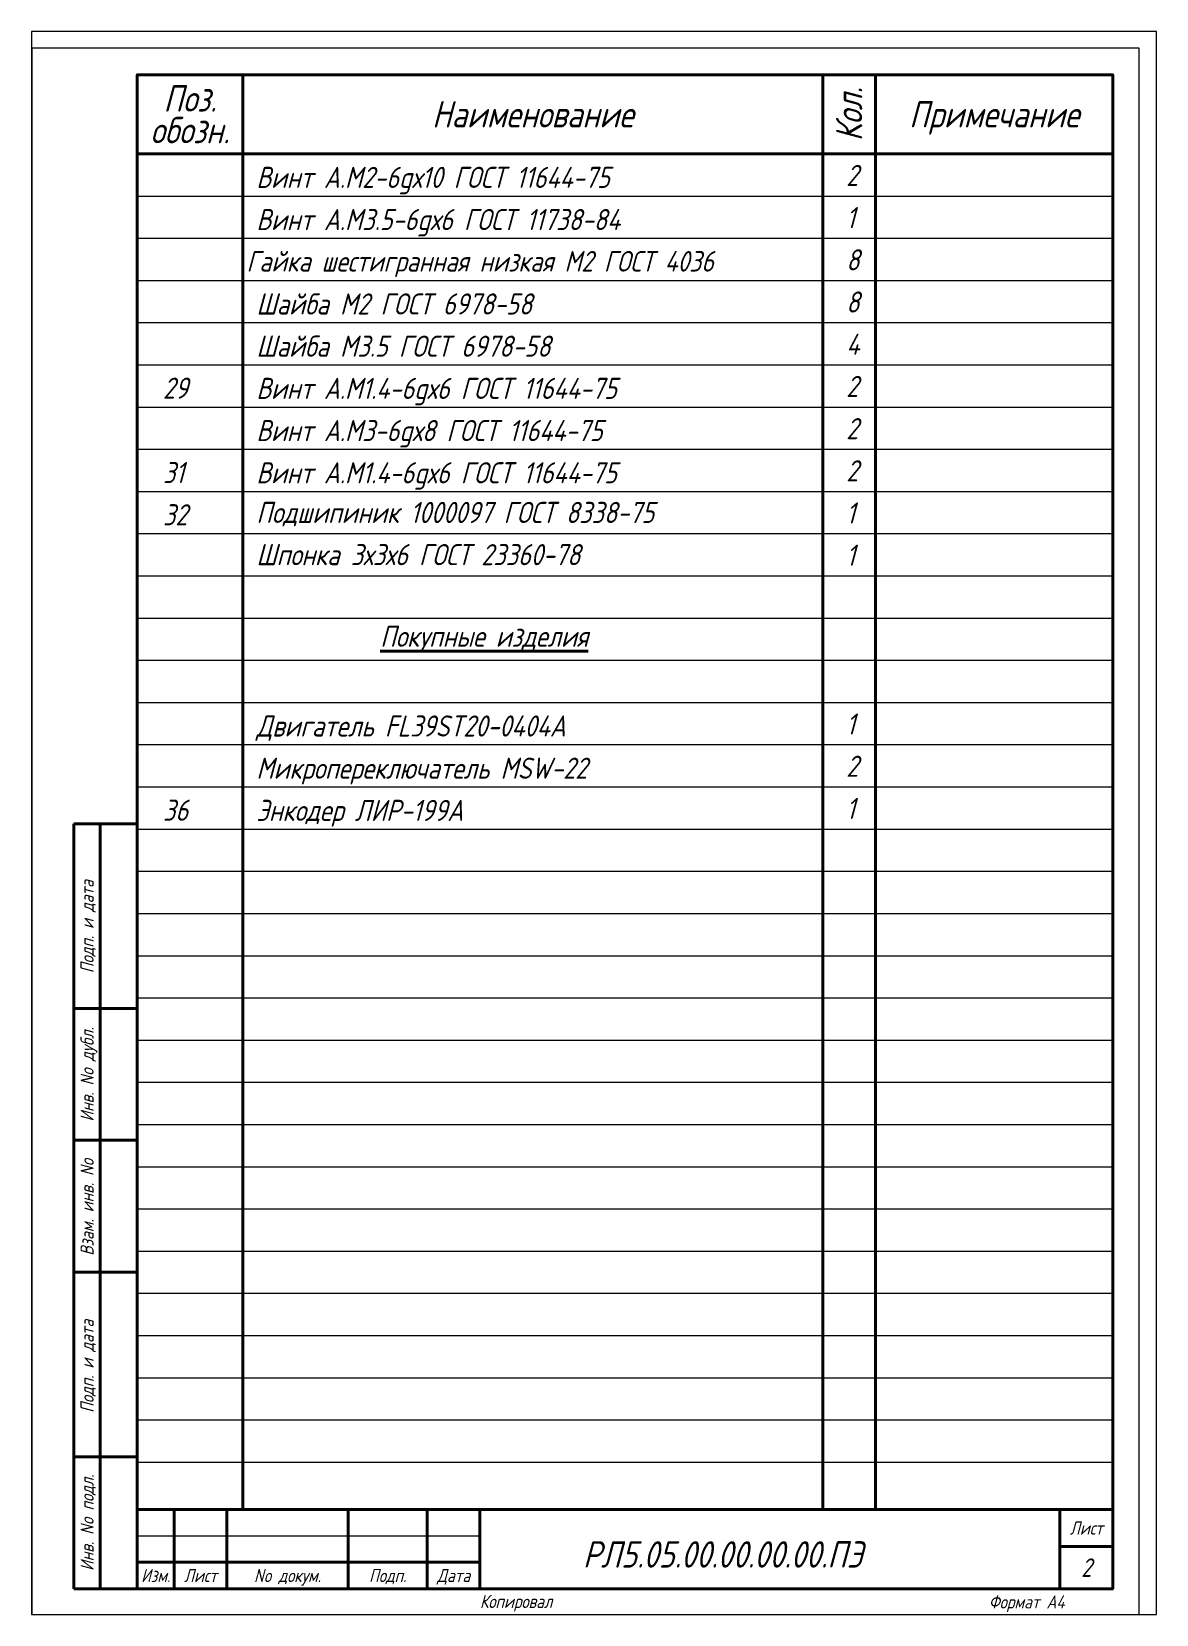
# Paper-space layout 'Лист2' of a CAD drawing. Header units: inches. Extents: x 0 to 213, y 0 to 300.
# The model-space entities are those that its viewports show. They can reach past a viewport. Long polylines and large blocks are cut down to what shows.
import ezdxf
from ezdxf.enums import TextEntityAlignment as Align

# ---------------------------------------------------------------- set-up
doc = ezdxf.new("R2010")
doc.units = ezdxf.units.IN
doc.header["$MEASUREMENT"] = 0
doc.layers.add('AM_VIEWS', color=1, linetype='Continuous', lineweight=15, plot=False)
for name, color, linetype, lineweight in [('OSN25', 2, 'Continuous', 20), ('OSN50', 3, 'Continuous', 40), ('TEXT', 250, 'Continuous', 40)]:
    doc.layers.add(name, color=color, linetype=linetype, lineweight=lineweight)
doc.styles.add('E', font='simplex.shx', dxfattribs={"width": 0.8, "oblique": 15})

msp = doc.modelspace()

# ---------------------------------------------------------------- linework, layer by layer
at = {"layer": 'OSN25', "color": 7}
for p, q in [((240, 269), (425, 269)), ((240, 261), (425, 261)), ((240, 253), (425, 253)), ((240, 245), (425, 245)), ((240, 237), (425, 237)), ((240, 229), (425, 229)), ((240, 221), (425, 221)), ((240, 213), (425, 213)), ((240, 205), (425, 205)), ((240, 197), (425, 197)), ((240, 189), (425, 189)), ((240, 181), (425, 181)), ((240, 173), (425, 173)), ((240, 165), (425, 165)), ((240, 157), (425, 157)), ((240, 149), (425, 149)), ((240, 141), (425, 141)), ((240, 133), (425, 133)), ((240, 125), (425, 125)), ((240, 117), (425, 117)), ((240, 109), (425, 109)), ((240, 101), (425, 101)), ((240, 93), (425, 93)), ((240, 85), (425, 85)), ((240, 77), (425, 77)), ((240, 69), (425, 69)), ((240, 61), (425, 61)), ((240, 53), (425, 53)), ((240, 45), (425, 45)), ((240, 37), (425, 37)), ((240, 29), (425, 29)), ((240, 15), (305, 15))]:
    msp.add_line(p, q, dxfattribs=at)
msp.add_lwpolyline([(220, 0), (430, 0), (430, 297), (220, 297)], close=True, dxfattribs=at)
at = {"layer": 'OSN50', "color": 7}
for p, q in [((260, 292), (260, 20)), ((370, 292), (370, 20)), ((380, 292), (380, 20)), ((240, 277), (425, 277)), ((233, 5), (233, 150)), ((240, 20), (425, 20)), ((247, 20), (247, 5)), ((257, 20), (257, 5)), ((280, 20), (280, 5)), ((295, 20), (295, 5)), ((305, 20), (305, 5)), ((415, 20), (415, 5)), ((415, 13), (425, 13)), ((240, 10), (305, 10))]:
    msp.add_line(p, q, dxfattribs=at)
msp.add_lwpolyline([(240, 5), (425, 5), (425, 292), (240, 292)], close=True, dxfattribs=at)
for points in [[(228, 5), (228, 150)], [(240, 150), (228, 150)], [(240, 115), (228, 115)], [(240, 90), (228, 90)], [(240, 65), (228, 65)], [(240, 30), (228, 30)], [(240, 5), (228, 5)]]:
    msp.add_lwpolyline(points, dxfattribs=at)

# ---------------------------------------------------------------- texts
at = {"layer": 'TEXT', "color": 7, "style": 'E', "oblique": 15, "width": 0.8}
for s, height, p in [('Поз.', 5, (250, 287.5)), ('Наименование', 5, (315, 284.5)), ('Примечание', 5, (402.5, 284.5)), ('обозн.', 5, (250, 281.5)), ('Лист', 2.5, (420, 16.5)), ('2', 3.5, (420, 9)), ('Изм.', 2.5, (243.5, 7.5)), ('Лист', 2.5, (252, 7.5)), ('No докум.', 2.5, (268.5, 7.5)), ('Подп.', 2.5, (287.5, 7.5)), ('Дата', 2.5, (300, 7.5))]:
    msp.add_text(s, height=height, dxfattribs=at).set_placement(p, align=Align.MIDDLE_CENTER)
for s, height, p in [('Кол.', 5, (375, 284.5)), ('Подп. и дата', 2.5, (230.5, 130.5)), ('Инв. No дубл.', 2.5, (230.5, 102.49)), ('Взам. инв. No', 2.5, (230.5, 77.33)), ('Подп. и дата', 2.5, (230.5, 47.16)), ('Инв. No подл.', 2.5, (230.5, 17.5))]:
    msp.add_text(s, height=height, rotation=90, dxfattribs=at).set_placement(p, align=Align.MIDDLE_CENTER)
at = {"layer": 'TEXT', "color": 7, "linetype": 'Continuous', "style": 'E', "oblique": 15, "width": 0.8}
for s, p in [('Копировал', (305, 1.33)), ('Формат A4', (401.5, 1.25))]:
    msp.add_text(s, height=2.5, dxfattribs=at).set_placement(p)
at = {"layer": 'TEXT', "attachment_point": 1, "style": 'E'}
for s, width, heights, insert, char_height in [('\\pxt10;Винт А.М2-6gх10 ГОСТ 11644-75', 107.4078, [6.78], (262.59, 274.54), 4), ('2', 5.365, [4.95], (374.46, 274.91), 4), ('Винт А.М3.5-6gх6 ГОСТ 11738-84', 107.4078, [6.78], (262.59, 266.54), 4), ('1', 5.365, [4.95], (374.46, 266.91), 4), ('Гайка шестигранная низкая М2 ГОСТ 4036 ', 117.4078, [6.78], (260.72, 258.58), 3.9), ('8', 5.365, [4.95], (374.46, 258.91), 4), ('Шайба М2 ГОСТ 6978-58', 107.4078, [6.78], (262.59, 250.54), 4), ('8', 5.365, [4.95], (374.46, 250.91), 4), ('Шайба М3.5 ГОСТ 6978-58', 107.4078, [6.78], (262.59, 242.54), 4), ('4', 5.365, [4.95], (374.46, 242.91), 4), ('29', 5.365, [4.95], (244.88, 234.58), 4), ('Винт А.М1.4-6gх6 ГОСТ 11644-75', 107.4078, [6.78], (262.59, 234.54), 4), ('2', 5.365, [4.95], (374.46, 234.91), 4), ('Винт А.М3-6gх8 ГОСТ 11644-75', 107.4078, [6.78], (262.59, 226.54), 4), ('2', 5.365, [4.95], (374.46, 226.91), 4), ('31', 5.365, [4.95], (244.88, 218.58), 4), ('Винт А.М1.4-6gх6 ГОСТ 11644-75', 107.4078, [6.78], (262.59, 218.54), 4), ('2', 5.365, [4.95], (374.46, 218.91), 4), ('32', 5.365, [4.95], (244.88, 210.58), 4), ('Подшипиник 1000097 ГОСТ 8338-75', 107.4078, [6.78], (262.59, 211.02), 4), ('1', 5.365, [4.95], (374.46, 210.91), 4), ('Шпонка 3х3х6 ГОСТ 23360-78', 107.4078, [6.78], (262.59, 203.02), 4), ('1', 5.365, [4.95], (374.46, 202.91), 4), ('{\\LПокупные изделия}', 87.2832, [6.78], (286.08, 187.55), 4), ('Двигатель FL39ST20-0404A', 107.4078, [6.78], (262.59, 170.54), 4), ('1', 5.365, [4.95], (374.46, 170.91), 4), ('Микропереключатель MSW-22', 107.4078, [6.78], (262.59, 162.54), 4), ('2', 5.365, [4.95], (374.46, 162.91), 4), ('36', 5.365, [4.95], (244.88, 154.58), 4), ('Энкодер ЛИР-199А', 107.4078, [6.78], (262.59, 154.54), 4), ('1', 5.365, [4.95], (374.46, 154.91), 4)]:
    msp.add_mtext_dynamic_manual_height_columns(s, width=width, gutter_width=0, heights=heights, dxfattribs=dict(at, insert=insert, char_height=char_height))
at = {"layer": 'TEXT', "color": 7, "insert": (324.52, 14), "char_height": 5, "attachment_point": 1, "style": 'E'}
msp.add_mtext_dynamic_manual_height_columns('РЛ5.05.00.00.00.00.ПЭ', width=5, gutter_width=12.5, heights=[5.97], dxfattribs=at)

psp = doc.layouts.new('Лист2')

# ---------------------------------------------------------------- viewports
at = {"layer": 'AM_VIEWS'}
psp.add_viewport(center=(106.65, 150.01), size=(213.3, 300.021), view_center_point=(326.63, 150.15), view_height=300.021, dxfattribs=at)

doc.saveas('drawing.dxf')
